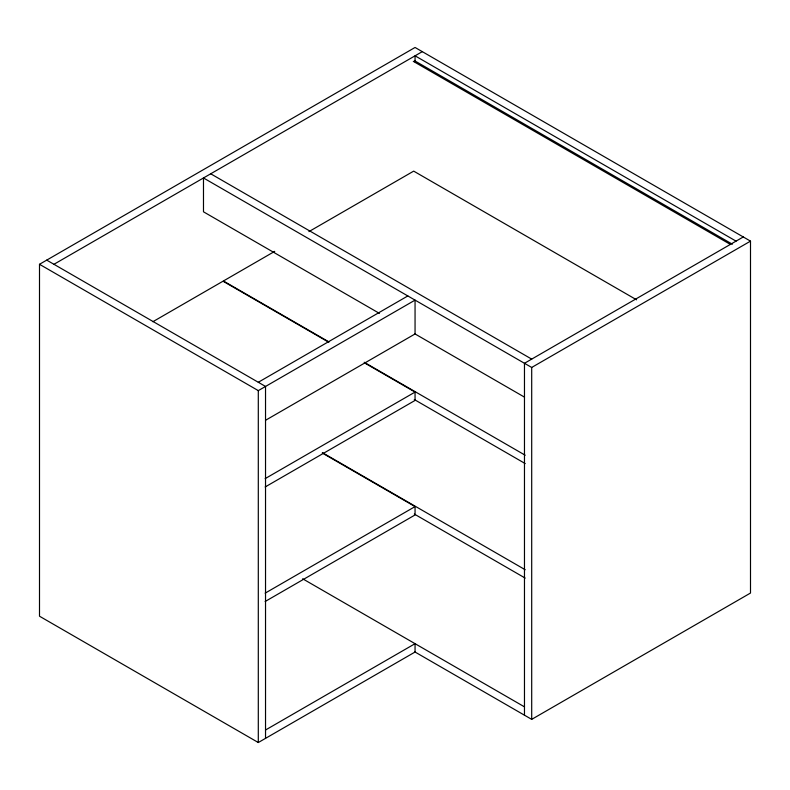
<?xml version="1.0" encoding="UTF-8"?>
<svg xmlns="http://www.w3.org/2000/svg" width="790" height="790" viewBox="0 0 790 790"><rect width="100%" height="100%" fill="white"/><g stroke="black" fill="none" stroke-linecap="round" stroke-linejoin="round"><path stroke-width="1.19" d="M265.529 730.009L415.056 643.682L415.056 652.027L258.3 742.531L39.5 616.21L39.5 264.294L415.056 47.469L750.5 241.138L750.5 593.043L531.7 719.364L414.632 651.78M53.957 264.294L422.285 51.646M152.845 321.728L223.017 281.21L328.64 342.188M274.723 251.358L223.412 280.983L328.986 341.932M308.929 231.608L413.693 171.124L636.572 299.805M258.3 382.271L407.828 295.944M39.5 264.294L258.3 390.625L415.056 300.121L415.056 333.953L265.529 420.29M265.134 478.641L415.056 392.077L415.056 400.431L265.134 486.986M743.271 236.961L524.471 363.291L524.471 715.197M379.437 313.393L203.484 211.809L203.484 177.967L531.7 367.459L750.5 241.138M265.134 593.162L415.056 506.597L415.056 514.952L265.134 601.506M736.043 241.138L415.056 55.814L415.056 61.857M414.454 60.662L732.379 244.209M413.288 61.334L730.138 244.268M210.713 173.79L531.7 359.114M414.632 333.706L524.471 397.123M364.18 362.255L525.202 455.218M364.911 363.133L415.056 392.077M414.296 399.533L525.202 463.572M46.729 260.127L265.529 386.448L265.529 738.354M322.587 452.759L525.202 569.738M322.241 453.016L415.056 506.597M414.296 514.053L525.202 578.092M302.659 578.784L524.471 706.852M531.7 367.459L531.7 719.364M258.3 390.625L258.3 742.531"/></g></svg>
